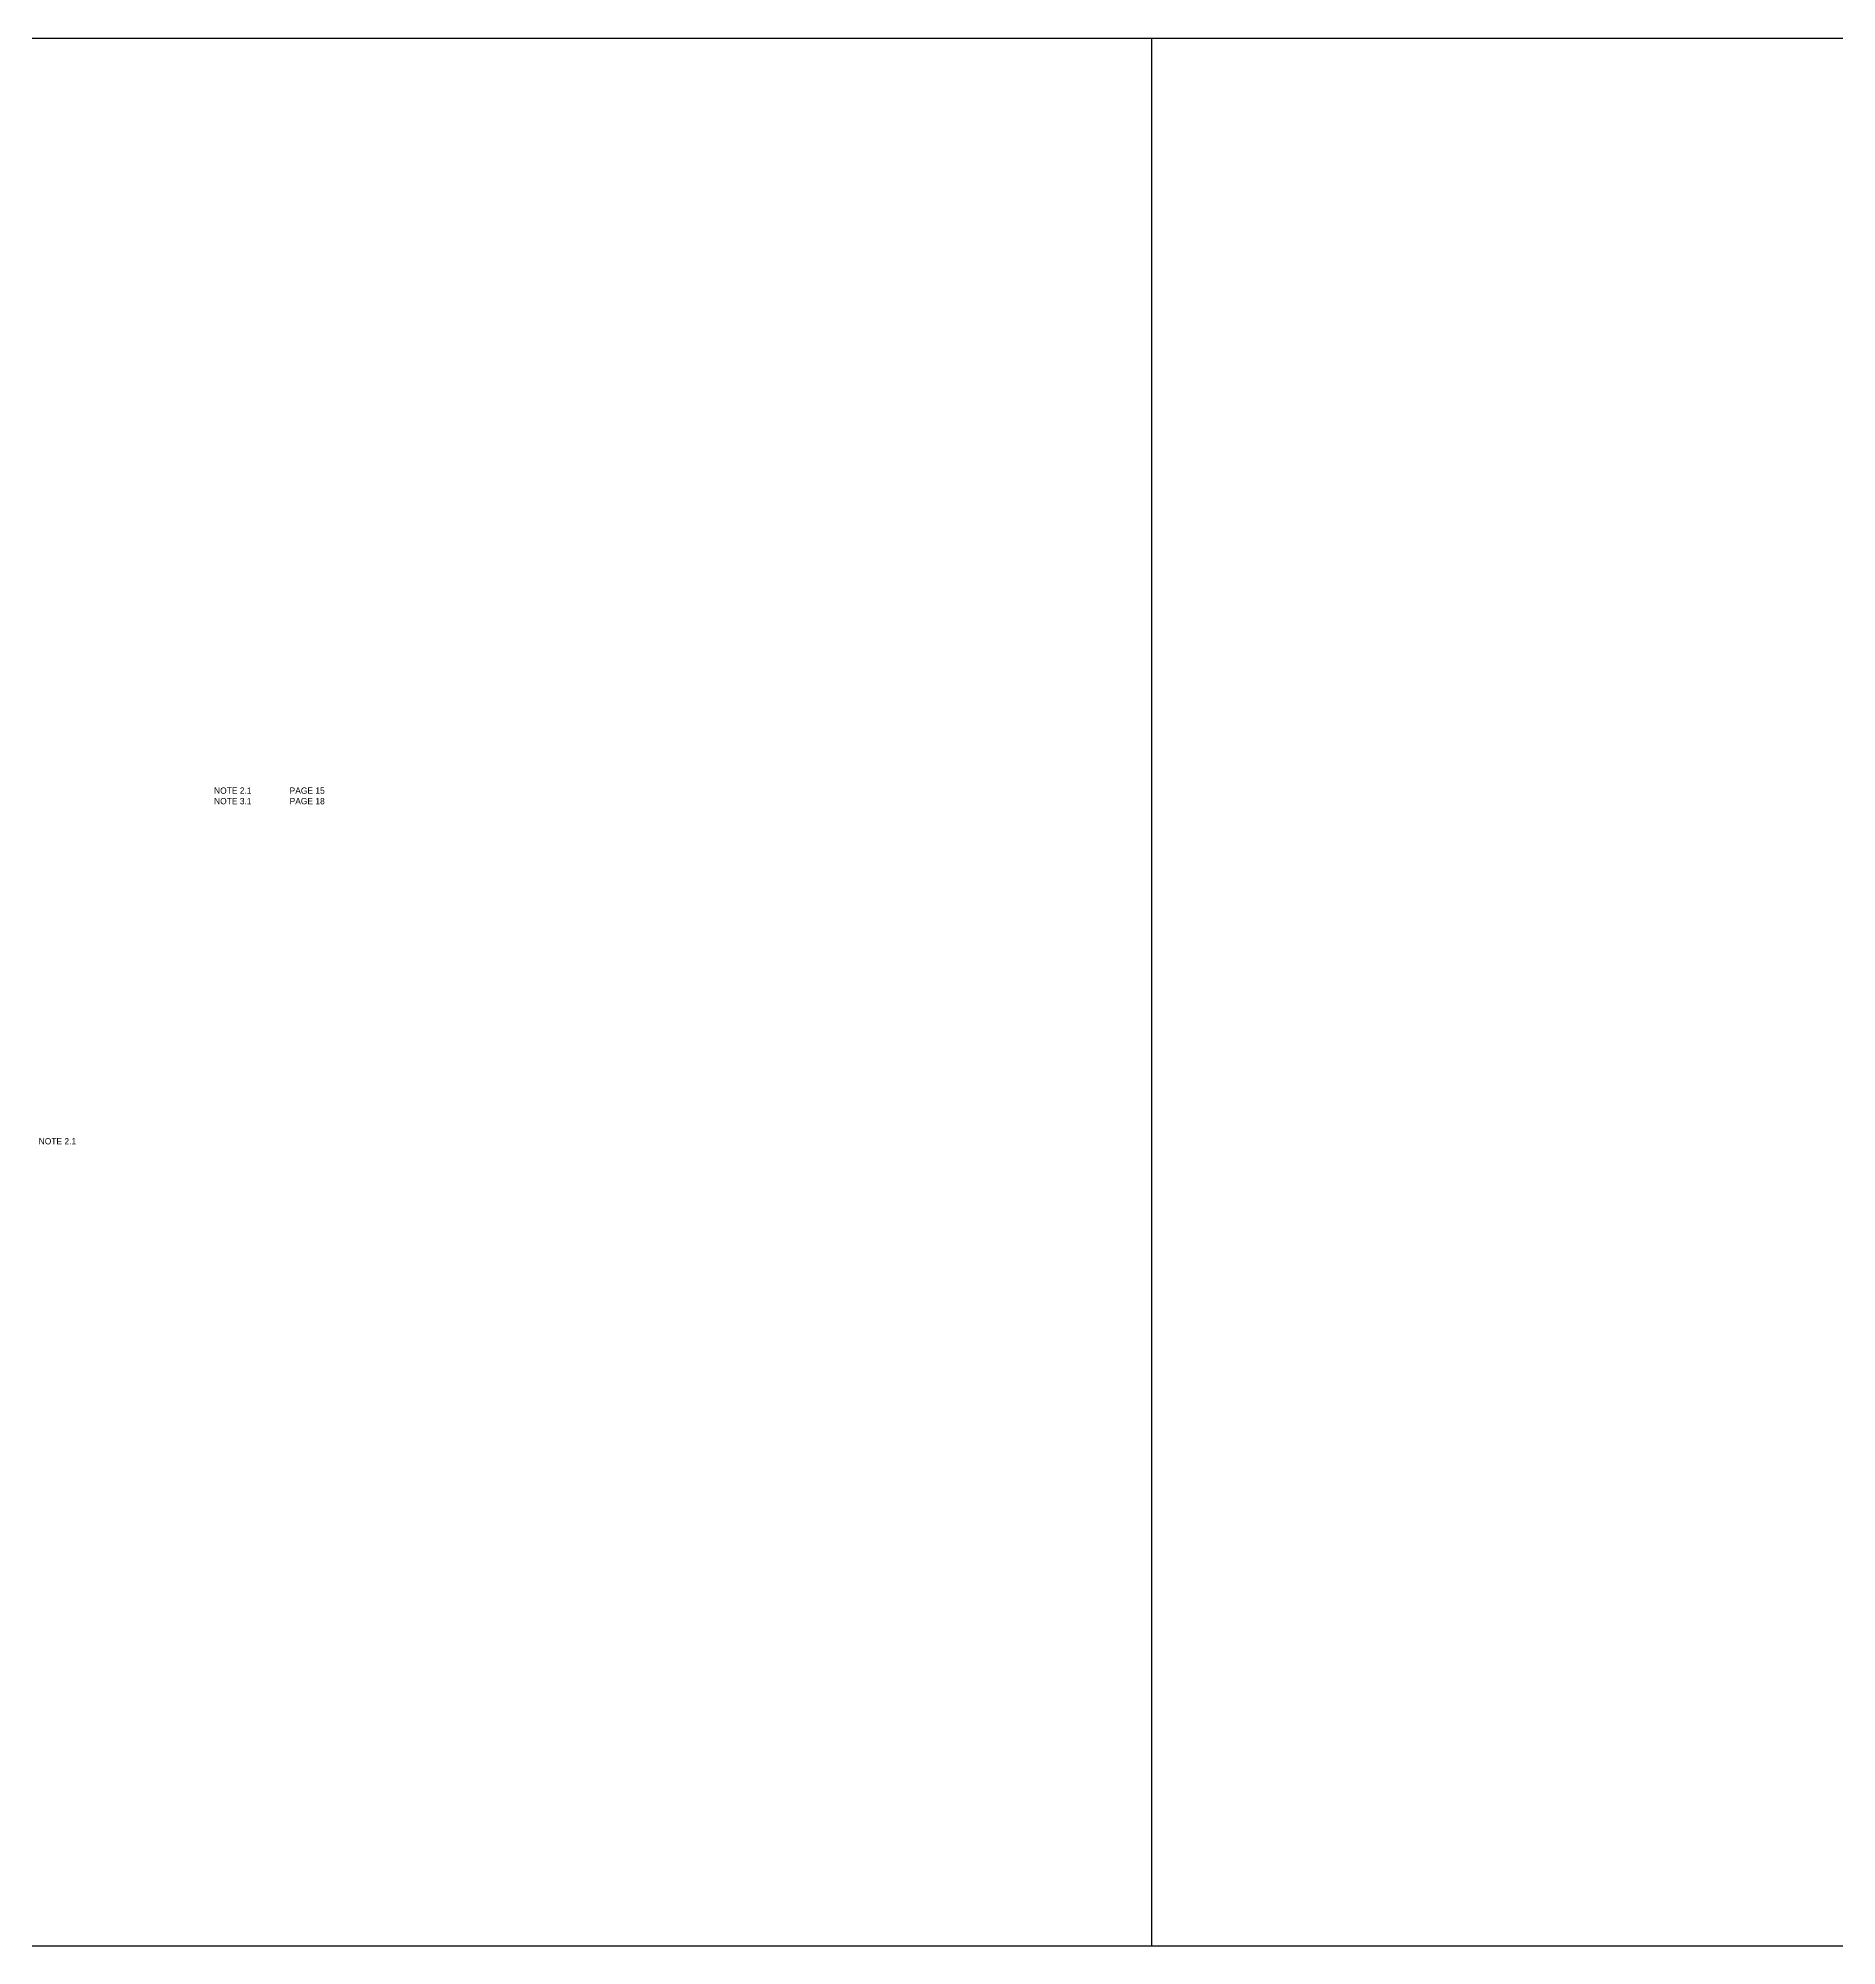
# Model space of a CAD drawing. Header units: inches. Extents: x 1631 to 16634, y 11819 to 13981.
# Drawn here: x 4050 to 4993, y 12981 to 13981 of the extents above; entities that cross this region are included whole.
import ezdxf

# ---------------------------------------------------------------- set-up
doc = ezdxf.new("R2010")
doc.units = ezdxf.units.IN
doc.header["$MEASUREMENT"] = 0
doc.layers.add('TEXT', color=7, linetype='Continuous')

msp = doc.modelspace()

# ---------------------------------------------------------------- linework, layer by layer
at = {"layer": 'TEXT'}
for p, q in [((3133.76147, 13980.7397), (4633.76147, 13980.7397)), ((4633.76147, 13980.7397), (4633.76147, 12980.7397)), ((4633.76147, 13980.7397), (6133.76147, 13980.7397)), ((4633.76147, 13980.7397), (4633.76147, 12980.7397)), ((3133.76147, 12980.7397), (4633.76147, 12980.7397)), ((4633.76147, 12980.7397), (6133.76147, 12980.7397))]:
    msp.add_line(p, q, dxfattribs=at)

# ---------------------------------------------------------------- texts
msp.add_text('NOTE 2.1', height=3.3, dxfattribs=at).set_placement((4050.42572, 13400.83857))
at = {"layer": 'TEXT', "insert": (4142.36141, 13587.95751), "char_height": 3.3, "width": 210.3834797, "attachment_point": 1}
msp.add_mtext('NOTE 2.1^I^IPAGE 15\\PNOTE 3.1^I^IPAGE 18', dxfattribs=at)

doc.saveas('drawing.dxf')
